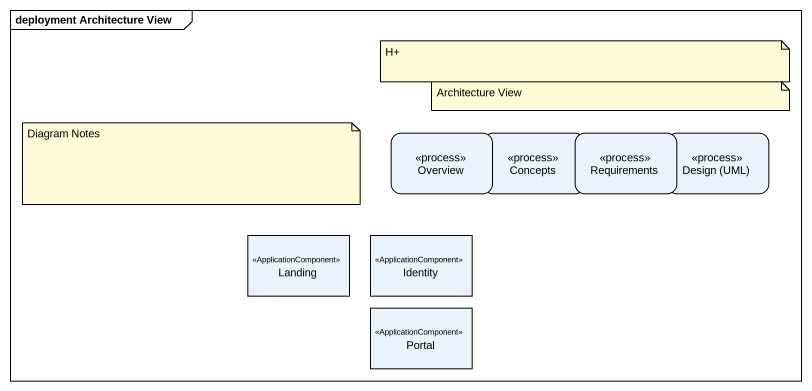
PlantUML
@startuml
mainframe deployment Architecture View
hide empty description
state Overview <<process>>
state Concepts <<process>>
state Requirements <<process>>
state "Design (UML)" as Design_UML <<process>>
state Landing <<ApplicationComponent>>
state Identity <<ApplicationComponent>>
state Portal <<ApplicationComponent>>
note as N1
  H+
end note
note as N2
  Architecture View
end note
note as N3
  Diagram Notes
end note
@enduml
